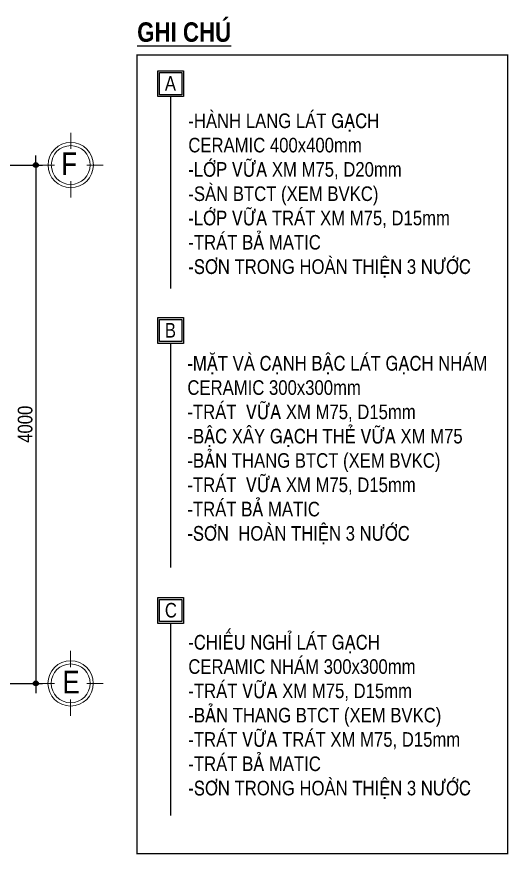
# Model space of a CAD drawing. Header units: millimetres. Extents: x 15144 to 68983, y 5333 to 52444.
# Drawn here: x 29402 to 36991, y 24584 to 37511 of the extents above; entities that cross this region are included whole.
import ezdxf
from ezdxf.enums import TextEntityAlignment as Align

# ---------------------------------------------------------------- set-up
doc = ezdxf.new("R2010")
doc.units = ezdxf.units.MM
for name, color, linetype in [('DIM', 1, 'Continuous'), ('TAGS', 60, 'Continuous'), ('TEXT', 7, 'Continuous')]:
    doc.layers.add(name, color=color, linetype=linetype)
doc.layers.add('TEN TRUC', color=3, linetype='Continuous', lineweight=18)
doc.styles.add('HEL-CONDENSE', font='')
doc.styles.add('HELVECONDENSE', font='')
doc.styles.add('SWISS-CONDENSE', font='')
doc.styles.add('VNI-HELVE-CONDENSEN', font='')
doc.styles.get('HEL-CONDENSE').set_extended_font_data('VNI-Helve-Condense')
doc.styles.get('HELVECONDENSE').set_extended_font_data('VNI-Helve-Condense')
doc.styles.get('SWISS-CONDENSE').set_extended_font_data('VNI-Swiss-Condense')
doc.styles.get('VNI-HELVE-CONDENSEN').set_extended_font_data('VNI-Helve-Condense')
doc.dimstyles.new('D 50', dxfattribs={"dimtxt": 225, "dimasz": 1.5, "dimexe": 100, "dimexo": 0, "dimgap": 50, "dimtad": 1, "dimdec": 0, "dimlfac": 0.5, "dimzin": 13, "dimdsep": 46, "dimtxsty": 'HEL-CONDENSE', "dimblk": 'D50', "dimcen": 0, "dimclrd": 1, "dimclre": 1, "dimclrt": 7, "dimazin": 0, "dimtfac": 1, "dimtdec": 0, "dimtmove": 0, "dimatfit": 3, "dimldrblk": 'D50', "dimfxl": 1, "dimtolj": 1, "dimtzin": 13, "dimarcsym": 0})

# ---------------------------------------------------------------- blocks, each defined once
blk = doc.blocks.new('D50')
at = {"layer": 'DIM'}
blk.add_hatch(color=256, dxfattribs=at).paths.add_polyline_path([(25, 0, 1), (-25, 0, 1)])
blk.add_line((25, 0), (100, 0), dxfattribs=at)
blk.add_circle((0, 0), 25, dxfattribs=at)
blk = doc.blocks.new('*D575')
at = {"layer": 'DEFPOINTS', "color": 0, "transparency": 16777216}
for p in [(29214, 35221), (29214, 27221), (29697, 27221)]:
    blk.add_point(p, dxfattribs=at)
at = {"layer": 'DIM', "color": 1, "lineweight": -2, "transparency": 16777216}
for p, q in [((29214, 35221), (29797, 35221)), ((29697, 35220), (29697, 27223)), ((29214, 27221), (29797, 27221))]:
    blk.add_line(p, q, dxfattribs=at)
at = {"layer": 'DIM', "color": 1, "lineweight": -2, "transparency": 16777216, "xscale": 1.5, "yscale": 1.5, "zscale": 1.5}
for p, rotation in [((29697, 35221), 90), ((29697, 27221), 270)]:
    blk.add_blockref('D50', p, dxfattribs=dict(at, rotation=rotation))
at = {"layer": 'DIM', "color": 7, "transparency": 16777216, "insert": (29532, 31221), "char_height": 225, "attachment_point": 5, "rotation": 90, "style": 'HEL-CONDENSE'}
blk.add_mtext('\\A1;4000', dxfattribs=at)
blk = doc.blocks.new('A$C206177D3')
at = {"layer": 'TEN TRUC', "ltscale": 1000}
for p, q in [((-37, 240), (-37, 490)), ((-287, -10), (-537, -10)), ((463, -10), (213, -10)), ((-37, -510), (-37, -260))]:
    blk.add_line(p, q, dxfattribs=at)
blk.add_circle((-37, -10), 350, dxfattribs=at)
at = {"layer": 'TEN TRUC', "color": 254, "ltscale": 1000}
blk.add_circle((-37, -10), 300, dxfattribs=at)
blk = doc.blocks.new('A$C48452AB6')
at = {"layer": 'TAGS'}
blk.add_lwpolyline([(-219, -168), (181, -168), (181, 232), (-219, 232)], close=True, dxfattribs=at)
at = {"layer": 'TAGS', "color": 8}
blk.add_lwpolyline([(-189, -138), (151, -138), (151, 202), (-189, 202)], close=True, dxfattribs=at)
at = {"layer": 'TAGS', "style": 'HELVECONDENSE'}
blk.add_attdef('DSFA', (-189, -76), '', height=225, dxfattribs=at)

msp = doc.modelspace()

# ---------------------------------------------------------------- linework, layer by layer
at = {"const_width": 20}
msp.add_lwpolyline([(31256.384, 36919.819), (36980.714, 36919.819), (36980.714, 24594.302), (31256.384, 24594.302)], close=True, dxfattribs=at)
at = {"layer": 'TEXT', "color": 7, "linetype": 'ByBlock'}
for points in [[(31778.151, 36278.293), (31778.151, 33314.573)], [(31778.151, 32468.588), (31778.151, 29010.365)], [(31778.151, 28147.733), (31778.151, 25184.013)]]:
    msp.add_lwpolyline(points, dxfattribs=at)

# ---------------------------------------------------------------- block references
at = {"layer": 'TAGS'}
ref = msp.add_blockref('A$C48452AB6', (31759.369, 36445.904), dxfattribs=dict(at, xscale=-1))
ref.add_attrib('DSFA', 'A', (31688.783, 36368.75), dxfattribs={"color": 7, "height": 225, "style": 'HELVECONDENSE'})
at = {"layer": 'TAGS', "ltscale": 1000}
ref = msp.add_blockref('A$C206177D3', (30198.054, 35231.352), dxfattribs=dict(at, xscale=-1))
ref.add_attrib('A', 'F', dxfattribs={"color": 7, "ltscale": 1000, "height": 350, "style": 'VNI-HELVE-CONDENSEN'}).set_placement((30212.092, 35065.713), align=Align.CENTER)
at = {"layer": 'TAGS'}
ref = msp.add_blockref('A$C48452AB6', (31759.369, 32636.198), dxfattribs=dict(at, xscale=-1))
ref.add_attrib('DSFA', 'B', (31688.783, 32559.045), dxfattribs={"color": 7, "height": 225, "style": 'HELVECONDENSE'})
ref = msp.add_blockref('A$C48452AB6', (31759.369, 28315.343), dxfattribs=dict(at, xscale=-1))
ref.add_attrib('DSFA', 'C', (31688.783, 28238.19), dxfattribs={"color": 7, "height": 225, "style": 'HELVECONDENSE'})
at = {"layer": 'TAGS', "ltscale": 1000}
ref = msp.add_blockref('A$C206177D3', (30196.94, 27231.352), dxfattribs=dict(at, xscale=-1))
ref.add_attrib('A', 'E', dxfattribs={"color": 7, "ltscale": 1000, "height": 350, "style": 'VNI-HELVE-CONDENSEN'}).set_placement((30239.911, 27065.713), align=Align.CENTER)

# ---------------------------------------------------------------- texts
at = {"layer": 'TEXT', "color": 7, "linetype": 'ByBlock', "attachment_point": 1}
for s, insert, char_height, style in [('{\\fVNI-Helve-Condense|b1|i0|c0|p2;\\LGHI CHUÙ}', (31261.648, 37424.056), 300, 'SWISS-CONDENSE'), ('\\P-HAØNH LANG LAÙT GAÏCH \\PCERAMIC 400x400mm\\P-LÔÙP VÖÕA XM M75, D20mm\\P-SAØN BTCT (XEM BVKC)\\P-LÔÙP VÖÕA TRAÙT XM M75, D15mm\\P-TRAÙT BAÛ MATIC\\P-SÔN TRONG HOAØN THIEÄN 3 NÖÔÙC', (32051.008, 36392.239), 225, 'HELVECONDENSE'), ('{\\fVNI-Helve-Condense|b0|i0|c0|p2;-MAËT VAØ CAÏNH BAÄC LAÙT GAÏCH NHAÙM \\PCERAMIC 300x300mm\\P-TRAÙT  VÖÕA XM M75, D15mm\\P-BAÄC XAÂY GAÏCH THEÛ VÖÕA XM M75\\P-BAÛN THANG BTCT (XEM BVKC)\\P-TRAÙT  VÖÕA XM M75, D15mm\\P-TRAÙT BAÛ MATIC\\P-SÔN  HOAØN THIEÄN 3 NÖÔÙC}', (32036.616, 32274.794), 225, 'SWISS-CONDENSE'), ('\\P-CHIEÁU NGHÆ LAÙT GAÏCH \\PCERAMIC NHAÙM 300x300mm\\P-TRAÙT VÖÕA XM M75, D15mm\\P-BAÛN THANG BTCT (XEM BVKC)\\P-TRAÙT VÖÕA TRAÙT XM M75, D15mm\\P-TRAÙT BAÛ MATIC\\P-SÔN TRONG HOAØN THIEÄN 3 NÖÔÙC', (32051.008, 28343.967), 225, 'HELVECONDENSE')]:
    msp.add_mtext(s, dxfattribs=dict(at, insert=insert, char_height=char_height, style=style))

# ---------------------------------------------------------------- dimensions: what is measured, and where the dimension line sits
at = {"layer": 'DIM'}
dim = msp.add_linear_dim(base=(29697.218, 27221.498), p1=(29214.034, 35221.498), p2=(29214.034, 27221.498), angle=90, dimstyle='D 50', dxfattribs=at)
dim.commit()
dim.dimension.update_dxf_attribs({"geometry": '*D575', "text_midpoint": (29532.318, 31221.498)})

doc.saveas('drawing.dxf')
